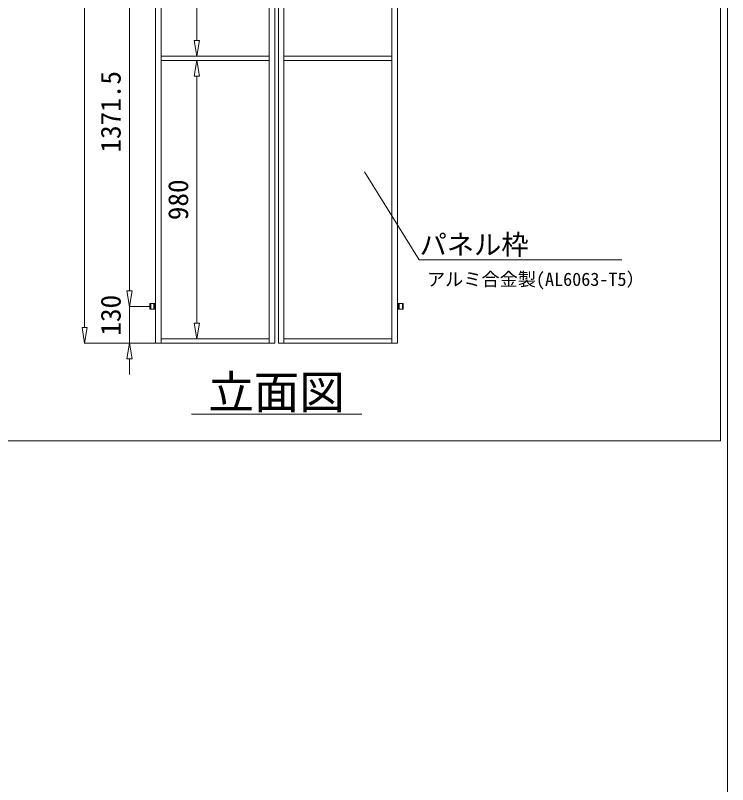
# Model space of a CAD drawing. Units: millimetres, scale not verified. Extents: x -12090 to 12090, y -18325 to 18325.
# Drawn here: x 9048 to 12060, y 5324 to 8575 of the extents above; entities that cross this region are included whole.
import ezdxf
from ezdxf.enums import TextEntityAlignment as Align

# ---------------------------------------------------------------- set-up
doc = ezdxf.new("R2010")
doc.units = ezdxf.units.MM
doc.header["$LTSCALE"] = 90
doc.linetypes.add('DASHED1', pattern=[1.8, 1.2, -0.6])
doc.layers.add('0-A_図面枠', color=134, linetype='Continuous', lineweight=18)
doc.styles.add('ＭＳ ゴシック', font='')
doc.styles.get('ＭＳ ゴシック').set_extended_font_data('MS Gothic')

msp = doc.modelspace()

# ---------------------------------------------------------------- linework, layer by layer
at = {"layer": '0-A_図面枠'}
for p, q in [((9340.73, 10727.15), (9340.73, 7255.56)), ((9815.7, 9513.35), (9815.7, 8469.35)), ((9530.48, 8925.35), (9530.48, 7411.55)), ((9804.7, 8469.35), (9815.7, 8403.35)), ((9804.7, 8469.35), (9826.69, 8469.35)), ((9815.7, 8403.35), (9826.69, 8469.35)), ((9665.69, 8403.35), (9816.89, 8403.35)), ((9665.69, 8384.16), (9816.89, 8384.16)), ((9804.7, 8318.15), (9815.7, 8384.16)), ((9815.7, 8384.16), (9826.69, 8318.15)), ((9804.7, 8318.15), (9826.69, 8318.15)), ((9815.7, 8318.15), (9815.7, 7274.15)), ((10756.03, 7541.57), (11612.58, 7541.57)), ((9530.48, 7411.55), (9530.48, 7477.55)), ((9519.48, 7411.55), (9530.48, 7345.56)), ((9519.48, 7411.55), (9541.48, 7411.55)), ((9519.48, 7411.55), (9530.48, 7345.56)), ((9519.48, 7411.55), (9541.48, 7411.55)), ((9530.48, 7345.56), (9541.48, 7411.55)), ((9530.48, 7345.56), (9541.48, 7411.55)), ((9636.25, 7357.55), (9636.25, 7333.55)), ((10668.59, 7357.55), (10668.59, 7333.55)), ((9615.6, 7345.56), (9529.28, 7345.56)), ((9615.6, 7345.56), (9529.28, 7345.56)), ((9530.48, 7345.56), (9530.48, 7189.55)), ((9329.73, 7255.56), (9340.73, 7189.55)), ((9329.73, 7255.56), (9351.73, 7255.56)), ((9340.73, 7189.55), (9351.73, 7255.56)), ((9804.7, 7274.15), (9815.7, 7208.15)), ((9804.7, 7274.15), (9826.69, 7274.15)), ((9815.7, 7208.15), (9826.69, 7274.15)), ((9639.59, 7189.55), (9339.53, 7189.55)), ((9519.48, 7123.55), (9530.48, 7189.55)), ((9639.59, 7189.55), (9529.28, 7189.55)), ((9530.48, 7189.55), (9541.48, 7123.55)), ((9665.69, 7208.15), (9816.89, 7208.15)), ((9519.48, 7123.55), (9541.48, 7123.55)), ((9530.48, 7123.55), (9530.48, 7057.56)), ((9792.41, 6889.55), (10512.41, 6889.55))]:
    msp.add_line(p, q, dxfattribs=at)
at = {"layer": '0-A_図面枠', "linetype": 'DASHED1'}
for p, q in [((9620.4, 7357.55), (9620.4, 7333.55)), ((9633.6, 7357.55), (9633.6, 7333.55)), ((10671.24, 7357.55), (10671.24, 7333.55)), ((10684.44, 7357.55), (10684.44, 7333.55))]:
    msp.add_line(p, q, dxfattribs=at)
at = {"layer": '0-A_図面枠'}
for points in [[(-12090.19, 18325), (12059.81, 18325), (12059.81, 1675), (-12090.19, 1675)], [(8886.05, 11798.6), (12029.97, 11798.6), (12029.97, 6777.01), (8886.05, 6777.01)], [(9640.8, 10793.15), (9664.5, 10793.15), (9664.5, 7189.55), (9640.8, 7189.55)], [(10144.8, 10793.15), (10121.09, 10793.15), (10121.09, 7189.55), (10144.8, 7189.55)], [(10160.04, 10793.15), (10183.74, 10793.15), (10183.74, 7189.55), (10160.04, 7189.55)], [(10664.04, 10793.15), (10640.34, 10793.15), (10640.34, 7189.55), (10664.04, 7189.55)], [(10121.09, 8403.35), (9664.5, 8403.35), (9664.5, 8384.16), (10121.09, 8384.16)], [(10183.74, 8403.35), (10640.34, 8403.35), (10640.34, 8384.16), (10183.74, 8384.16)], [(10121.09, 7189.55), (9664.5, 7189.55), (9664.5, 7208.15), (10121.09, 7208.15)], [(10183.74, 7189.55), (10640.34, 7189.55), (10640.34, 7208.15), (10183.74, 7208.15)]]:
    msp.add_lwpolyline(points, close=True, dxfattribs=at)
for points in [[(10524.47, 7914.08), (10755.59, 7541.57), (10756.03, 7541.57)], [(9640.8, 7333.55), (9616.8, 7333.55), (9616.8, 7357.55), (9640.8, 7357.55)], [(10664.04, 7333.55), (10688.04, 7333.55), (10688.04, 7357.55), (10664.04, 7357.55)]]:
    msp.add_lwpolyline(points, dxfattribs=at)

# ---------------------------------------------------------------- texts
at = {"layer": '0-A_図面枠', "style": 'ＭＳ ゴシック'}
for s, p in [('1371.5', (9518.6, 7995.65)), ('980', (9803.82, 7709.75)), ('130', (9518.6, 7221.88))]:
    msp.add_text(s, height=84.46, rotation=90, dxfattribs=at).set_placement(p, align=Align.BOTTOM_LEFT)
for s, height, p in [('パネル枠\u3000\u3000\u3000\u3000\u3000', 84.46, (10757.22, 7538.71)), ('アルミ合金製(AL6063-T5）', 56.3, (10788.57, 7414.93)), ('立面図', 140.8, (9864.41, 6870.36))]:
    msp.add_text(s, height=height, dxfattribs=at).set_placement(p, align=Align.BOTTOM_LEFT)

doc.saveas('drawing.dxf')
